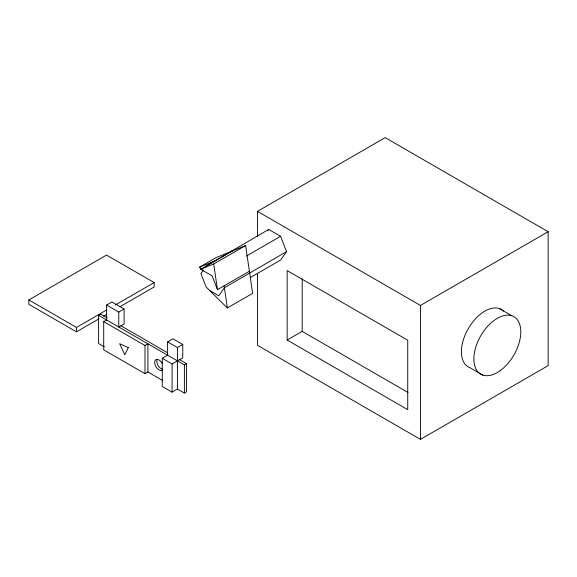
<?xml version="1.0" encoding="UTF-8"?>
<svg xmlns="http://www.w3.org/2000/svg" width="577" height="577" viewBox="0 0 577 577"><rect width="100%" height="100%" fill="white"/><g stroke="black" fill="none" stroke-linecap="round" stroke-linejoin="round"><path stroke-width="0.87" d="M203.407 270.058L200.926 273.585L206.126 286.985L227.381 307.959L252.632 293.376L245.622 245.542L216.288 257.508L199.519 267.194L202.664 270.296M250.245 277.602L280.595 260.083L286.538 251.622L280.595 236.296L268.702 229.43L206.378 265.831L207.388 265.42M267.706 230.843L268.702 229.43M286.538 251.622L224.417 287.743L218.77 295.777L209.783 290.592M98.999 318.821L76.467 331.833L28.85 304.339L28.85 299.932L106.543 255.077L154.16 282.571L154.16 286.978L119.973 306.712M257.479 236.527L257.479 211.362L385.176 137.636L548.15 231.723L548.15 365.638L420.445 439.364L257.479 345.277L257.479 273.375M106.615 305.045L111.945 301.973L124.113 308.998L124.113 323.935L118.783 327.015L118.783 312.07L106.615 305.045L106.615 319.99L103.716 321.663L103.716 349.842L145 373.68L147.907 372.006L162.303 380.322M28.85 299.932L76.467 327.426L106.767 309.928M115.313 304.995L154.16 282.571M104.43 346.907L98.602 343.539L98.602 315.359L100.723 314.14L107.279 317.927M103.658 316.131L106.767 314.342M118.783 312.07L124.113 308.998M249.971 272.741L249.394 271.248L217.464 289.676L212.098 275.842L200.717 269.271L232.639 250.836L232.127 250.541M200.717 269.271L213.699 263.97L245.622 245.542M246.357 256.065L280.595 236.296M103.716 321.663L145 345.5L147.907 343.827L147.907 372.006M162.274 358.281L167.611 355.201L167.611 341.894L172.941 338.822L182.758 344.483L182.758 357.79L172.09 363.95L162.274 358.281L162.274 386.46L172.09 392.129L177.42 389.049L184.395 393.074L186.508 391.848L186.508 363.669L179.541 359.644M167.611 341.894L177.42 347.563L182.758 344.483M98.602 315.359L184.395 364.895L186.508 363.669M287.158 340.055L407.737 409.67L407.737 340.221L287.158 270.599L287.158 340.055L302.197 331.371L407.997 392.454M257.479 211.362L420.445 305.449L548.15 231.723M199.519 267.194L214.86 260.934M499.314 308.536L511.785 315.742M482.884 375.122L470.414 367.924A33.185 19.164 -60 0 1 468.416 328.4A33.185 19.164 -60 0 1 503.606 311.104M120.903 325.789L167.402 352.641M224.136 285.824L227.381 307.959M213.699 263.97L217.464 289.676M420.445 305.449L420.445 439.364M302.197 278.835L302.197 331.371M184.395 364.895L184.395 393.074M177.42 347.563L177.42 389.049M172.09 363.95L172.09 392.129M145 345.5L145 373.68M76.467 327.426L76.467 331.833M161.942 369.064A6.102 3.527 60 0 1 157.009 359.723M162.57 369.749A6.102 3.527 60 0 1 156.28 367.239A6.102 3.527 60 0 1 155.862 359.666A6.102 3.527 60 0 1 162.224 363.496M128.289 347.614L124.783 354.783L119.648 343.719L128.289 347.614M500.187 370.672A33.185 19.164 -60 0 0 516.076 318.302A33.185 19.164 -60 0 0 475.729 347.311A33.185 19.164 -60 0 0 500.187 370.672"/></g></svg>
